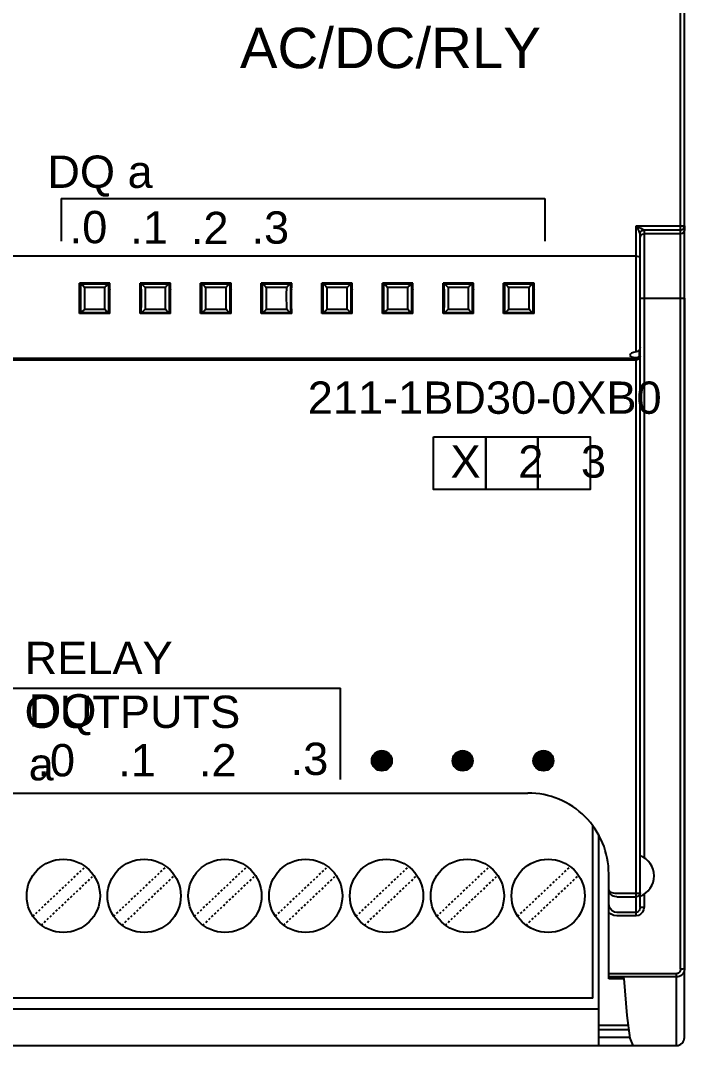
# Model space of a CAD drawing. Header units: inches. Extents: x 57 to 2760, y -193 to 2149.
# Drawn here: x 147.1 to 180, y 1642.8 to 1693.6 of the extents above; entities that cross this region are included whole.
import ezdxf

# ---------------------------------------------------------------- set-up
doc = ezdxf.new("R2010")
doc.units = ezdxf.units.IN
doc.header["$MEASUREMENT"] = 0
doc.linetypes.add('DOT', pattern=[0.2, 0.1, -0.1])
doc.styles.get("Standard").update_dxf_attribs({"font": 'arial.ttf'})

msp = doc.modelspace()

# ---------------------------------------------------------------- linework, layer by layer
at = {"color": 7, "linetype": 'Continuous'}
for p, q in [((179.97114, 1643.19462), (179.97114, 1742.39462)), ((179.77114, 1646.56641), (179.77114, 1739.02283)), ((177.57114, 1677.14898), (177.57114, 1683.37762)), ((177.57114, 1683.37762), (177.70357, 1683.11395)), ((177.57114, 1683.37762), (177.64829, 1683.33912)), ((177.57114, 1683.37762), (179.77114, 1683.37762)), ((177.64829, 1683.33912), (177.80264, 1683.26268)), ((177.70357, 1683.11395), (177.75103, 1683.02046)), ((177.80264, 1683.26268), (177.8915, 1683.21923)), ((177.8915, 1683.21923), (177.93092, 1683.20026)), ((177.96871, 1683.18286), (179.77114, 1683.18286)), ((177.97114, 1683.179), (177.97114, 1652.09265)), ((179.9602, 1683.31712), (179.97114, 1683.3821)), ((179.97114, 1683.3821), (179.97114, 1683.18168)), ((177.75103, 1683.02046), (177.76374, 1682.9958)), ((177.77114, 1677.04377), (177.77114, 1682.97977)), ((177.77114, 1677.35159), (177.77114, 1682.97977)), ((179.77114, 1682.98244), (177.97114, 1682.98244)), ((177.57114, 1681.87849), (145.12114, 1681.87849)), ((150.01779, 1680.54797), (150.06438, 1680.50138)), ((151.52449, 1680.54797), (150.01779, 1680.54797)), ((151.52449, 1680.54797), (151.4779, 1680.50138)), ((153.06438, 1680.50138), (153.01779, 1680.54797)), ((154.52449, 1680.54797), (153.01779, 1680.54797)), ((154.4779, 1680.50138), (154.52449, 1680.54797)), ((156.06438, 1680.50138), (156.01779, 1680.54797)), ((157.52449, 1680.54797), (156.01779, 1680.54797)), ((157.4779, 1680.50138), (157.52449, 1680.54797)), ((159.06438, 1680.50138), (159.01779, 1680.54797)), ((160.52449, 1680.54797), (159.01779, 1680.54797)), ((160.4779, 1680.50138), (160.52449, 1680.54797)), ((162.06438, 1680.50138), (162.01779, 1680.54797)), ((163.52449, 1680.54797), (162.01779, 1680.54797)), ((163.4779, 1680.50138), (163.52449, 1680.54797)), ((165.06438, 1680.50138), (165.01779, 1680.54797)), ((166.52449, 1680.54797), (165.01779, 1680.54797)), ((166.4779, 1680.50138), (166.52449, 1680.54797)), ((168.06438, 1680.50138), (168.01779, 1680.54797)), ((169.52449, 1680.54797), (168.01779, 1680.54797)), ((169.4779, 1680.50138), (169.52449, 1680.54797)), ((171.06438, 1680.50138), (171.01779, 1680.54797)), ((172.52449, 1680.54797), (171.01779, 1680.54797)), ((172.4779, 1680.50138), (172.52449, 1680.54797)), ((150.06438, 1680.50138), (150.10823, 1680.5006)), ((151.43405, 1680.5006), (150.10823, 1680.5006)), ((151.27715, 1680.33677), (150.26513, 1680.33677)), ((151.43405, 1680.5006), (151.4779, 1680.50138)), ((151.49709, 1680.07042), (151.49607, 1679.95021)), ((151.52378, 1680.3099), (151.50425, 1680.29457)), ((151.50425, 1680.29457), (151.52352, 1680.2227)), ((153.03803, 1680.29457), (153.01876, 1680.2227)), ((153.04568, 1680.02323), (153.04433, 1680.13353)), ((153.06438, 1680.50138), (153.10823, 1680.5006)), ((154.43405, 1680.5006), (153.10823, 1680.5006)), ((154.27715, 1680.33677), (153.26513, 1680.33677)), ((154.43405, 1680.5006), (154.4779, 1680.50138)), ((154.49709, 1680.07042), (154.49607, 1679.95021)), ((154.52378, 1680.3099), (154.50425, 1680.29457)), ((154.50425, 1680.29457), (154.52352, 1680.2227)), ((156.03803, 1680.29457), (156.01876, 1680.2227)), ((156.04568, 1680.02323), (156.04433, 1680.13353)), ((156.06438, 1680.50138), (156.10823, 1680.5006)), ((157.43405, 1680.5006), (156.10823, 1680.5006)), ((157.27715, 1680.33677), (156.26513, 1680.33677)), ((157.43405, 1680.5006), (157.4779, 1680.50138)), ((157.49709, 1680.07042), (157.49607, 1679.95021)), ((157.52378, 1680.3099), (157.50425, 1680.29457)), ((157.50425, 1680.29457), (157.52352, 1680.2227)), ((159.03803, 1680.29457), (159.01876, 1680.2227)), ((159.04568, 1680.02323), (159.04433, 1680.13353)), ((159.06438, 1680.50138), (159.10823, 1680.5006)), ((160.43405, 1680.5006), (159.10823, 1680.5006)), ((160.27715, 1680.33677), (159.26513, 1680.33677)), ((160.43405, 1680.5006), (160.4779, 1680.50138)), ((160.49709, 1680.07042), (160.49607, 1679.95021)), ((160.52378, 1680.3099), (160.50425, 1680.29457)), ((160.50425, 1680.29457), (160.52352, 1680.2227)), ((162.03803, 1680.29457), (162.01876, 1680.2227)), ((162.04568, 1680.02323), (162.04433, 1680.13353)), ((162.06438, 1680.50138), (162.10823, 1680.5006)), ((163.43405, 1680.5006), (162.10823, 1680.5006)), ((163.27715, 1680.33677), (162.26513, 1680.33677)), ((163.43405, 1680.5006), (163.4779, 1680.50138)), ((163.49709, 1680.07042), (163.49607, 1679.95021)), ((163.52378, 1680.3099), (163.50425, 1680.29457)), ((163.50425, 1680.29457), (163.52352, 1680.2227)), ((165.03803, 1680.29457), (165.01876, 1680.2227)), ((165.04568, 1680.02323), (165.04433, 1680.13353)), ((165.06438, 1680.50138), (165.10823, 1680.5006)), ((166.43405, 1680.5006), (165.10823, 1680.5006)), ((166.27715, 1680.33677), (165.26513, 1680.33677)), ((166.43405, 1680.5006), (166.4779, 1680.50138)), ((166.49709, 1680.07042), (166.49607, 1679.95021)), ((166.52378, 1680.3099), (166.50425, 1680.29457)), ((166.50425, 1680.29457), (166.52352, 1680.2227)), ((168.03803, 1680.29457), (168.01876, 1680.2227)), ((168.04568, 1680.02323), (168.04433, 1680.13353)), ((168.06438, 1680.50138), (168.10823, 1680.5006)), ((169.43405, 1680.5006), (168.10823, 1680.5006)), ((169.27715, 1680.33677), (168.26513, 1680.33677)), ((169.43405, 1680.5006), (169.4779, 1680.50138)), ((169.49709, 1680.07042), (169.49607, 1679.95021)), ((169.52378, 1680.3099), (169.50425, 1680.29457)), ((169.50425, 1680.29457), (169.52352, 1680.2227)), ((171.03803, 1680.29457), (171.01876, 1680.2227)), ((171.04568, 1680.02323), (171.04433, 1680.13353)), ((171.06438, 1680.50138), (171.10823, 1680.5006)), ((172.43405, 1680.5006), (171.10823, 1680.5006)), ((172.27715, 1680.33677), (171.26513, 1680.33677)), ((172.43405, 1680.5006), (172.4779, 1680.50138)), ((172.52378, 1680.3099), (172.50425, 1680.29457)), ((172.50425, 1680.29457), (172.52352, 1680.2227)), ((151.49607, 1679.95021), (151.49565, 1679.81894)), ((151.49565, 1679.81894), (151.49585, 1679.68611)), ((151.49585, 1679.68611), (151.49665, 1679.56094)), ((151.49665, 1679.56094), (151.498, 1679.45226)), ((153.04509, 1679.51018), (153.04616, 1679.63028)), ((153.04646, 1679.89626), (153.04568, 1680.02323)), ((153.04616, 1679.63028), (153.04662, 1679.76211)), ((153.04662, 1679.76211), (153.04646, 1679.89626)), ((154.49607, 1679.95021), (154.49565, 1679.81894)), ((154.49565, 1679.81894), (154.49585, 1679.68611)), ((154.49585, 1679.68611), (154.49665, 1679.56094)), ((154.49665, 1679.56094), (154.498, 1679.45226)), ((156.04509, 1679.51018), (156.04616, 1679.63028)), ((156.04646, 1679.89626), (156.04568, 1680.02323)), ((156.04616, 1679.63028), (156.04662, 1679.76211)), ((156.04662, 1679.76211), (156.04646, 1679.89626)), ((157.49607, 1679.95021), (157.49565, 1679.81894)), ((157.49565, 1679.81894), (157.49585, 1679.68611)), ((157.49585, 1679.68611), (157.49665, 1679.56094)), ((157.49665, 1679.56094), (157.498, 1679.45226)), ((159.04509, 1679.51018), (159.04616, 1679.63028)), ((159.04646, 1679.89626), (159.04568, 1680.02323)), ((159.04616, 1679.63028), (159.04662, 1679.76211)), ((159.04662, 1679.76211), (159.04646, 1679.89626)), ((160.49607, 1679.95021), (160.49565, 1679.81894)), ((160.49565, 1679.81894), (160.49585, 1679.68611)), ((160.49585, 1679.68611), (160.49665, 1679.56094)), ((160.49665, 1679.56094), (160.498, 1679.45226)), ((162.04509, 1679.51018), (162.04616, 1679.63028)), ((162.04646, 1679.89626), (162.04568, 1680.02323)), ((162.04616, 1679.63028), (162.04662, 1679.76211)), ((162.04662, 1679.76211), (162.04646, 1679.89626)), ((163.49607, 1679.95021), (163.49565, 1679.81894)), ((163.49565, 1679.81894), (163.49585, 1679.68611)), ((163.49585, 1679.68611), (163.49665, 1679.56094)), ((163.49665, 1679.56094), (163.498, 1679.45226)), ((165.04509, 1679.51018), (165.04616, 1679.63028)), ((165.04646, 1679.89626), (165.04568, 1680.02323)), ((165.04616, 1679.63028), (165.04662, 1679.76211)), ((165.04662, 1679.76211), (165.04646, 1679.89626)), ((166.49607, 1679.95021), (166.49565, 1679.81894)), ((166.49565, 1679.81894), (166.49585, 1679.68611)), ((166.49585, 1679.68611), (166.49665, 1679.56094)), ((166.49665, 1679.56094), (166.498, 1679.45226)), ((168.04509, 1679.51018), (168.04616, 1679.63028)), ((168.04646, 1679.89626), (168.04568, 1680.02323)), ((168.04616, 1679.63028), (168.04662, 1679.76211)), ((168.04662, 1679.76211), (168.04646, 1679.89626)), ((169.49607, 1679.95021), (169.49565, 1679.81894)), ((169.49565, 1679.81894), (169.49585, 1679.68611)), ((169.49585, 1679.68611), (169.49665, 1679.56094)), ((169.49665, 1679.56094), (169.498, 1679.45226)), ((171.04509, 1679.51018), (171.04616, 1679.63028)), ((171.04646, 1679.89626), (171.04568, 1680.02323)), ((171.04616, 1679.63028), (171.04662, 1679.76211)), ((171.04662, 1679.76211), (171.04646, 1679.89626)), ((172.49565, 1679.81894), (172.49585, 1679.68611)), ((172.49585, 1679.68611), (172.49665, 1679.56094)), ((172.49665, 1679.56094), (172.498, 1679.45226)), ((177.77114, 1679.79462), (179.97114, 1679.79462)), ((179.97114, 1679.79462), (179.97114, 1646.59967)), ((150.01779, 1679.04127), (150.06438, 1679.08786)), ((151.52449, 1679.04127), (150.01779, 1679.04127)), ((150.10822, 1679.08864), (150.06438, 1679.08786)), ((150.10822, 1679.08864), (151.43406, 1679.08864)), ((150.26513, 1679.25247), (151.27715, 1679.25247)), ((151.4779, 1679.08786), (151.43406, 1679.08864)), ((151.52449, 1679.04127), (151.4779, 1679.08786)), ((151.50425, 1679.29467), (151.52352, 1679.36654)), ((153.06438, 1679.08786), (153.01779, 1679.04127)), ((154.52449, 1679.04127), (153.01779, 1679.04127)), ((153.0185, 1679.27934), (153.03803, 1679.29467)), ((153.03803, 1679.29467), (153.01876, 1679.36654)), ((153.10822, 1679.08864), (153.06438, 1679.08786)), ((153.10822, 1679.08864), (154.43406, 1679.08864)), ((153.26513, 1679.25247), (154.27715, 1679.25247)), ((154.4779, 1679.08786), (154.43406, 1679.08864)), ((154.4779, 1679.08786), (154.52449, 1679.04127)), ((154.50425, 1679.29467), (154.52352, 1679.36654)), ((156.06438, 1679.08786), (156.01779, 1679.04127)), ((157.52449, 1679.04127), (156.01779, 1679.04127)), ((156.0185, 1679.27934), (156.03803, 1679.29467)), ((156.03803, 1679.29467), (156.01876, 1679.36654)), ((156.10822, 1679.08864), (156.06438, 1679.08786)), ((156.10822, 1679.08864), (157.43406, 1679.08864)), ((156.26513, 1679.25247), (157.27715, 1679.25247)), ((157.4779, 1679.08786), (157.43406, 1679.08864)), ((157.4779, 1679.08786), (157.52449, 1679.04127)), ((157.50425, 1679.29467), (157.52352, 1679.36654)), ((159.06438, 1679.08786), (159.01779, 1679.04127)), ((160.52449, 1679.04127), (159.01779, 1679.04127)), ((159.0185, 1679.27934), (159.03803, 1679.29467)), ((159.03803, 1679.29467), (159.01876, 1679.36654)), ((159.10822, 1679.08864), (159.06438, 1679.08786)), ((159.10822, 1679.08864), (160.43406, 1679.08864)), ((159.26513, 1679.25247), (160.27715, 1679.25247)), ((160.4779, 1679.08786), (160.43406, 1679.08864)), ((160.4779, 1679.08786), (160.52449, 1679.04127)), ((160.50425, 1679.29467), (160.52352, 1679.36654)), ((162.06438, 1679.08786), (162.01779, 1679.04127)), ((163.52449, 1679.04127), (162.01779, 1679.04127)), ((162.0185, 1679.27934), (162.03803, 1679.29467)), ((162.03803, 1679.29467), (162.01876, 1679.36654)), ((162.10822, 1679.08864), (162.06438, 1679.08786)), ((162.10822, 1679.08864), (163.43406, 1679.08864)), ((162.26513, 1679.25247), (163.27715, 1679.25247)), ((163.4779, 1679.08786), (163.43406, 1679.08864)), ((163.4779, 1679.08786), (163.52449, 1679.04127)), ((163.50425, 1679.29467), (163.52352, 1679.36654)), ((165.06438, 1679.08786), (165.01779, 1679.04127)), ((166.52449, 1679.04127), (165.01779, 1679.04127)), ((165.0185, 1679.27934), (165.03803, 1679.29467)), ((165.03803, 1679.29467), (165.01876, 1679.36654)), ((165.10822, 1679.08864), (165.06438, 1679.08786)), ((165.10822, 1679.08864), (166.43406, 1679.08864)), ((165.26513, 1679.25247), (166.27715, 1679.25247)), ((166.4779, 1679.08786), (166.43406, 1679.08864)), ((166.4779, 1679.08786), (166.52449, 1679.04127)), ((166.50425, 1679.29467), (166.52352, 1679.36654)), ((168.06438, 1679.08786), (168.01779, 1679.04127)), ((169.52449, 1679.04127), (168.01779, 1679.04127)), ((168.0185, 1679.27934), (168.03803, 1679.29467)), ((168.03803, 1679.29467), (168.01876, 1679.36654)), ((168.10822, 1679.08864), (168.06438, 1679.08786)), ((168.10822, 1679.08864), (169.43406, 1679.08864)), ((168.26513, 1679.25247), (169.27715, 1679.25247)), ((169.4779, 1679.08786), (169.43406, 1679.08864)), ((169.4779, 1679.08786), (169.52449, 1679.04127)), ((169.50425, 1679.29467), (169.52352, 1679.36654)), ((171.06438, 1679.08786), (171.01779, 1679.04127)), ((172.52449, 1679.04127), (171.01779, 1679.04127)), ((171.0185, 1679.27934), (171.03803, 1679.29467)), ((171.03803, 1679.29467), (171.01876, 1679.36654)), ((171.10822, 1679.08864), (171.06438, 1679.08786)), ((171.10822, 1679.08864), (172.43406, 1679.08864)), ((171.26513, 1679.25247), (172.27715, 1679.25247)), ((172.4779, 1679.08786), (172.43406, 1679.08864)), ((172.4779, 1679.08786), (172.52449, 1679.04127)), ((172.50425, 1679.29467), (172.52352, 1679.36654)), ((177.72114, 1677.22572), (177.72114, 1676.9179)), ((177.75592, 1676.92903), (177.77114, 1677.00527)), ((177.75824, 1676.97653), (177.77114, 1677.04377)), ((177.77114, 1649.62196), (177.77114, 1677.00527)), ((177.57114, 1676.80604), (145.12114, 1676.80604)), ((177.57114, 1676.73864), (145.12114, 1676.73864)), ((177.57114, 1649.22064), (177.57114, 1676.85877)), ((177.72114, 1676.9179), (177.75824, 1676.97653)), ((164.48908, 1656.90176), (164.98199, 1657.39467)), ((164.49482, 1656.86109), (165.02266, 1657.38893)), ((164.5006, 1656.95969), (164.92406, 1657.38314)), ((164.50252, 1656.82239), (165.06136, 1657.38123)), ((164.51021, 1656.78368), (165.10007, 1657.37353)), ((164.51212, 1657.01761), (164.86614, 1657.37162)), ((164.51791, 1656.74498), (165.13877, 1657.36583)), ((164.52365, 1657.07554), (164.80821, 1657.3601)), ((164.52561, 1656.70627), (165.17748, 1657.35814)), ((164.5437, 1656.67796), (165.20579, 1657.34005)), ((164.56229, 1656.65014), (165.23361, 1657.32146)), ((164.58087, 1656.62232), (165.26142, 1657.30287)), ((164.59946, 1656.59451), (165.28924, 1657.28429)), ((164.60062, 1657.19891), (164.68484, 1657.28313)), ((164.61805, 1656.56669), (165.31706, 1657.2657)), ((164.63777, 1656.54001), (165.34374, 1657.24598)), ((164.66559, 1656.52142), (165.36233, 1657.21816)), ((168.48908, 1656.90176), (168.98199, 1657.39467)), ((168.49482, 1656.86109), (169.02266, 1657.38893)), ((168.5006, 1656.95969), (168.92406, 1657.38314)), ((168.50252, 1656.82239), (169.06136, 1657.38123)), ((168.51021, 1656.78368), (169.10007, 1657.37353)), ((168.51212, 1657.01761), (168.86614, 1657.37162)), ((168.51791, 1656.74498), (169.13877, 1657.36583)), ((168.52365, 1657.07554), (168.80821, 1657.3601)), ((168.52561, 1656.70627), (169.17748, 1657.35814)), ((168.5437, 1656.67796), (169.20579, 1657.34005)), ((168.56229, 1656.65014), (169.23361, 1657.32146)), ((168.58087, 1656.62232), (169.26142, 1657.30287)), ((168.59946, 1656.59451), (169.28924, 1657.28429)), ((168.60062, 1657.19891), (168.68484, 1657.28313)), ((168.61805, 1656.56669), (169.31706, 1657.2657)), ((168.63777, 1656.54001), (169.34374, 1657.24598)), ((168.66559, 1656.52142), (169.36233, 1657.21816)), ((172.48908, 1656.90176), (172.98199, 1657.39467)), ((172.49482, 1656.86109), (173.02266, 1657.38893)), ((172.5006, 1656.95969), (172.92406, 1657.38314)), ((172.50252, 1656.82239), (173.06136, 1657.38123)), ((172.51021, 1656.78368), (173.10007, 1657.37353)), ((172.51212, 1657.01761), (172.86614, 1657.37162)), ((172.51791, 1656.74498), (173.13877, 1657.36583)), ((172.52365, 1657.07554), (172.80821, 1657.3601)), ((172.52561, 1656.70627), (173.17748, 1657.35814)), ((172.5437, 1656.67796), (173.20579, 1657.34005)), ((172.56229, 1656.65014), (173.23361, 1657.32146)), ((172.58087, 1656.62232), (173.26142, 1657.30287)), ((172.59946, 1656.59451), (173.28924, 1657.28429)), ((172.60062, 1657.19891), (172.68484, 1657.28313)), ((172.61805, 1656.56669), (173.31706, 1657.2657)), ((172.63777, 1656.54001), (173.34374, 1657.24598)), ((172.66559, 1656.52142), (173.36233, 1657.21816)), ((164.6934, 1656.50283), (165.38092, 1657.19034)), ((164.72122, 1656.48425), (165.3995, 1657.16253)), ((164.74904, 1656.46566), (165.41809, 1657.13471)), ((164.77685, 1656.44707), (165.43668, 1657.10689)), ((164.80785, 1656.43166), (165.45209, 1657.0759)), ((164.84655, 1656.42396), (165.45979, 1657.0372)), ((164.88526, 1656.41626), (165.46749, 1656.99849)), ((164.92396, 1656.40856), (165.47518, 1656.95979)), ((164.96267, 1656.40086), (165.48288, 1656.92108)), ((165.00806, 1656.39985), (165.48389, 1656.87569)), ((165.06599, 1656.41138), (165.47237, 1656.81776)), ((165.12391, 1656.4229), (165.46085, 1656.75984)), ((165.1855, 1656.43809), (165.44566, 1656.69824)), ((168.6934, 1656.50283), (169.38092, 1657.19034)), ((168.72122, 1656.48425), (169.3995, 1657.16253)), ((168.74904, 1656.46566), (169.41809, 1657.13471)), ((168.77685, 1656.44707), (169.43668, 1657.10689)), ((168.80785, 1656.43166), (169.45209, 1657.0759)), ((168.84655, 1656.42396), (169.45979, 1657.0372)), ((168.88526, 1656.41626), (169.46749, 1656.99849)), ((168.92396, 1656.40856), (169.47518, 1656.95979)), ((168.96267, 1656.40086), (169.48288, 1656.92108)), ((169.00806, 1656.39985), (169.48389, 1656.87569)), ((169.06599, 1656.41138), (169.47237, 1656.81776)), ((169.12391, 1656.4229), (169.46085, 1656.75984)), ((169.1855, 1656.43809), (169.44566, 1656.69824)), ((172.6934, 1656.50283), (173.38092, 1657.19034)), ((172.72122, 1656.48425), (173.3995, 1657.16253)), ((172.74904, 1656.46566), (173.41809, 1657.13471)), ((172.77685, 1656.44707), (173.43668, 1657.10689)), ((172.80785, 1656.43166), (173.45209, 1657.0759)), ((172.84655, 1656.42396), (173.45979, 1657.0372)), ((172.88526, 1656.41626), (173.46749, 1656.99849)), ((172.92396, 1656.40856), (173.47518, 1656.95979)), ((172.96267, 1656.40086), (173.48288, 1656.92108)), ((173.00806, 1656.39985), (173.48389, 1656.87569)), ((173.06599, 1656.41138), (173.47237, 1656.81776)), ((173.12391, 1656.4229), (173.46085, 1656.75984)), ((173.1855, 1656.43809), (173.44566, 1656.69824)), ((165.32535, 1656.53153), (165.35222, 1656.5584)), ((169.32535, 1656.53153), (169.35222, 1656.5584)), ((173.32535, 1656.53153), (173.35222, 1656.5584)), ((146.22114, 1655.29462), (172.22111, 1655.29462)), ((175.43114, 1645.14462), (175.43114, 1653.68123)), ((175.72114, 1653.23111), (175.72114, 1642.79462)), ((176.22114, 1646.09161), (176.22114, 1651.29462)), ((176.62114, 1650.33179), (177.57114, 1650.33179)), ((176.62114, 1650.15894), (177.57114, 1650.15894)), ((177.97114, 1650.29659), (177.97114, 1649.65211)), ((177.57114, 1649.38322), (176.62114, 1649.38322)), ((177.57114, 1649.22064), (176.62114, 1649.22064)), ((179.57114, 1646.3493), (176.22114, 1646.3493)), ((179.57112, 1646.18957), (176.22114, 1646.18957)), ((176.98956, 1646.1182), (176.22114, 1646.1182)), ((176.99314, 1646.09161), (176.22114, 1646.09161)), ((177.13647, 1644.27635), (176.98956, 1646.1182)), ((179.57114, 1642.79462), (179.57114, 1646.3493)), ((175.43114, 1645.14462), (142.52114, 1645.14462)), ((142.72114, 1644.60462), (175.72114, 1644.60462)), ((175.72114, 1643.79462), (177.20115, 1643.79462)), ((175.72114, 1643.59462), (177.22801, 1643.59462)), ((177.28172, 1643.19462), (175.72114, 1643.19462)), ((90.37114, 1642.79462), (179.57114, 1642.79462))]:
    msp.add_line(p, q, dxfattribs=at)
for p, q in [((149.12071, 1684.74008), (149.12071, 1682.62405)), ((149.12071, 1684.74008), (173.05981, 1684.74008)), ((173.05981, 1684.74008), (173.05981, 1682.62405)), ((143.46139, 1660.48261), (162.93614, 1660.48261)), ((162.93614, 1655.96903), (162.93614, 1660.48261))]:
    msp.add_line(p, q)
at = {"linetype": 'DOT'}
for p, q in [((147.71529, 1649.19139), (150.31437, 1651.65344)), ((151.71529, 1649.19139), (154.31437, 1651.65344)), ((155.71529, 1649.19139), (158.31437, 1651.65344)), ((159.71529, 1649.19139), (162.31437, 1651.65344)), ((163.71529, 1649.19139), (166.31437, 1651.65344)), ((167.71529, 1649.19139), (170.31437, 1651.65344)), ((171.71529, 1649.19139), (174.31437, 1651.65344)), ((148.12791, 1648.7558), (150.72699, 1651.21785)), ((152.12791, 1648.7558), (154.72699, 1651.21785)), ((156.12791, 1648.7558), (158.72699, 1651.21785)), ((160.12791, 1648.7558), (162.72699, 1651.21785)), ((164.12791, 1648.7558), (166.72699, 1651.21785)), ((168.12791, 1648.7558), (170.72699, 1651.21785)), ((172.12791, 1648.7558), (174.72699, 1651.21785))]:
    msp.add_line(p, q, dxfattribs=at)
at = {"color": 7, "linetype": 'Continuous'}
for points in [[(177.76993, 1682.98414), (177.79736, 1683.08299), (177.87001, 1683.15563), (177.96871, 1683.18287)], [(177.77114, 1682.97977), (177.79793, 1683.07939), (177.87114, 1683.15231), (177.97114, 1683.179)], [(177.93092, 1683.20026), (177.94531, 1683.19345), (177.95633, 1683.18832), (177.96404, 1683.18484), (177.96871, 1683.18286)], [(177.96871, 1683.18286), (177.97053, 1683.18096), (177.97114, 1683.179)], [(179.77114, 1683.37762), (179.84816, 1683.37796), (179.91388, 1683.37896), (179.95654, 1683.38042), (179.97114, 1683.3821)], [(179.77114, 1683.18286), (179.81144, 1683.18695), (179.85374, 1683.20065), (179.89543, 1683.226), (179.93266, 1683.2646), (179.9602, 1683.31712)], [(179.97114, 1683.18168), (179.95592, 1683.10544), (179.91256, 1683.0408), (179.84768, 1682.99761), (179.77114, 1682.98244)], [(177.76374, 1682.9958), (177.76759, 1682.98846), (177.76993, 1682.98414)], [(177.76993, 1682.98414), (177.77084, 1682.98194), (177.77114, 1682.97977)], [(177.77114, 1682.7832), (177.78636, 1682.85945), (177.82972, 1682.92409)], [(177.82972, 1682.92409), (177.8946, 1682.96728), (177.97114, 1682.98244)], [(177.77114, 1681.79818), (177.75724, 1681.82801), (177.71595, 1681.85394), (177.65108, 1681.87193), (177.57114, 1681.87849)], [(150.01779, 1679.04127), (150.01928, 1679.5409), (150.01928, 1680.04798), (150.01779, 1680.54797)], [(151.52449, 1679.04127), (151.523, 1679.5409), (151.523, 1680.04798), (151.52449, 1680.54797)], [(153.01779, 1679.04127), (153.01928, 1679.5409), (153.01928, 1680.04798), (153.01779, 1680.54797)], [(154.52449, 1679.04127), (154.523, 1679.5409), (154.523, 1680.04798), (154.52449, 1680.54797)], [(156.01779, 1679.04127), (156.01928, 1679.5409), (156.01928, 1680.04798), (156.01779, 1680.54797)], [(157.52449, 1679.04127), (157.523, 1679.5409), (157.523, 1680.04798), (157.52449, 1680.54797)], [(159.01779, 1679.04127), (159.01928, 1679.5409), (159.01928, 1680.04798), (159.01779, 1680.54797)], [(160.52449, 1679.04127), (160.523, 1679.5409), (160.523, 1680.04798), (160.52449, 1680.54797)], [(162.01779, 1679.04127), (162.01928, 1679.5409), (162.01928, 1680.04798), (162.01779, 1680.54797)], [(163.52449, 1679.04127), (163.523, 1679.5409), (163.523, 1680.04798), (163.52449, 1680.54797)], [(165.01779, 1679.04127), (165.01928, 1679.5409), (165.01928, 1680.04798), (165.01779, 1680.54797)], [(166.52449, 1679.04127), (166.523, 1679.5409), (166.523, 1680.04798), (166.52449, 1680.54797)], [(168.01779, 1679.04127), (168.01928, 1679.5409), (168.01928, 1680.04798), (168.01779, 1680.54797)], [(169.52449, 1679.04127), (169.523, 1679.5409), (169.523, 1680.04798), (169.52449, 1680.54797)], [(171.01779, 1679.04127), (171.01928, 1679.5409), (171.01928, 1680.04798), (171.01779, 1680.54797)], [(172.52449, 1679.04127), (172.523, 1679.5409), (172.523, 1680.04798), (172.52449, 1680.54797)], [(150.06438, 1680.50138), (150.06579, 1680.03173), (150.06579, 1679.55779), (150.06438, 1679.08786)], [(150.10823, 1680.5006), (150.15878, 1680.44626), (150.21113, 1680.39166), (150.26513, 1680.33677)], [(150.26519, 1680.33677), (150.2658, 1679.61338), (150.26519, 1679.25247)], [(151.27709, 1679.25247), (151.27648, 1679.97584), (151.27709, 1680.33677)], [(151.43405, 1680.5006), (151.3835, 1680.44626), (151.33115, 1680.39166), (151.27715, 1680.33677)], [(151.4779, 1679.08786), (151.47649, 1679.55779), (151.47649, 1680.03173), (151.4779, 1680.50138)], [(151.50425, 1680.29457), (151.50288, 1680.28729), (151.50165, 1680.26986), (151.50054, 1680.24409), (151.49953, 1680.2107), (151.49861, 1680.17033), (151.49709, 1680.07042)], [(153.04433, 1680.13353), (153.04348, 1680.17976), (153.04253, 1680.21901), (153.04149, 1680.2507), (153.04038, 1680.27423), (153.03922, 1680.289), (153.03803, 1680.29457)], [(153.06438, 1680.50138), (153.06579, 1680.03173), (153.06579, 1679.55779), (153.06438, 1679.08786)], [(153.10823, 1680.5006), (153.15878, 1680.44626), (153.21112, 1680.39167), (153.26513, 1680.33677)], [(153.26519, 1680.33677), (153.2658, 1679.61338), (153.26519, 1679.25247)], [(154.27709, 1679.25247), (154.27648, 1679.97584), (154.27709, 1680.33677)], [(154.43405, 1680.5006), (154.3835, 1680.44626), (154.33116, 1680.39167), (154.27715, 1680.33677)], [(154.4779, 1679.08786), (154.47649, 1679.55779), (154.47649, 1680.03173), (154.4779, 1680.50138)], [(154.50425, 1680.29457), (154.50288, 1680.28729), (154.50165, 1680.26986), (154.50054, 1680.24409), (154.49953, 1680.2107), (154.49861, 1680.17033), (154.49709, 1680.07042)], [(156.04433, 1680.13353), (156.04348, 1680.17976), (156.04253, 1680.21901), (156.04149, 1680.2507), (156.04038, 1680.27423), (156.03922, 1680.289), (156.03803, 1680.29457)], [(156.06438, 1680.50138), (156.06579, 1680.03173), (156.06579, 1679.55779), (156.06438, 1679.08786)], [(156.10823, 1680.5006), (156.15877, 1680.44627), (156.21112, 1680.39167), (156.26513, 1680.33677)], [(156.26519, 1680.33677), (156.2658, 1679.61338), (156.26519, 1679.25247)], [(157.27709, 1679.25247), (157.27648, 1679.97584), (157.27709, 1680.33677)], [(157.43405, 1680.5006), (157.38351, 1680.44627), (157.33116, 1680.39167), (157.27715, 1680.33677)], [(157.4779, 1679.08786), (157.47649, 1679.55779), (157.47649, 1680.03173), (157.4779, 1680.50138)], [(157.50425, 1680.29457), (157.50288, 1680.28729), (157.50165, 1680.26986), (157.50054, 1680.24409), (157.49953, 1680.2107), (157.49861, 1680.17033), (157.49709, 1680.07042)], [(159.04433, 1680.13353), (159.04348, 1680.17976), (159.04253, 1680.21901), (159.04149, 1680.2507), (159.04038, 1680.27423), (159.03922, 1680.289), (159.03803, 1680.29457)], [(159.06438, 1680.50138), (159.06579, 1680.03173), (159.06579, 1679.55779), (159.06438, 1679.08786)], [(159.10823, 1680.5006), (159.15876, 1680.44628), (159.21111, 1680.39168), (159.26513, 1680.33677)], [(159.26519, 1680.33677), (159.2658, 1679.61338), (159.26519, 1679.25247)], [(160.27709, 1679.25247), (160.27648, 1679.97584), (160.27709, 1680.33677)], [(160.43405, 1680.5006), (160.38352, 1680.44628), (160.33117, 1680.39168), (160.27715, 1680.33677)], [(160.4779, 1679.08786), (160.47649, 1679.55779), (160.47649, 1680.03173), (160.4779, 1680.50138)], [(160.50425, 1680.29457), (160.50288, 1680.28729), (160.50165, 1680.26986), (160.50054, 1680.24409), (160.49953, 1680.2107), (160.49861, 1680.17033), (160.49709, 1680.07042)], [(162.04433, 1680.13353), (162.04348, 1680.17976), (162.04253, 1680.21901), (162.04149, 1680.2507), (162.04038, 1680.27423), (162.03922, 1680.289), (162.03803, 1680.29457)], [(162.06438, 1680.50138), (162.06579, 1680.03173), (162.06579, 1679.55779), (162.06438, 1679.08786)], [(162.10823, 1680.5006), (162.15875, 1680.44629), (162.2111, 1680.39169), (162.26513, 1680.33677)], [(162.26519, 1680.33677), (162.2658, 1679.61338), (162.26519, 1679.25247)], [(163.27709, 1679.25247), (163.27648, 1679.97584), (163.27709, 1680.33677)], [(163.43405, 1680.5006), (163.38353, 1680.44629), (163.33118, 1680.39169), (163.27715, 1680.33677)], [(163.4779, 1679.08786), (163.47649, 1679.55779), (163.47649, 1680.03173), (163.4779, 1680.50138)], [(163.50425, 1680.29457), (163.50288, 1680.28729), (163.50165, 1680.26986), (163.50054, 1680.24409), (163.49953, 1680.2107), (163.49861, 1680.17033), (163.49709, 1680.07042)], [(165.04433, 1680.13353), (165.04348, 1680.17976), (165.04253, 1680.21901), (165.04149, 1680.2507), (165.04038, 1680.27423), (165.03922, 1680.289), (165.03803, 1680.29457)], [(165.06438, 1680.50138), (165.06579, 1680.03173), (165.06579, 1679.55779), (165.06438, 1679.08786)], [(165.10823, 1680.5006), (165.15874, 1680.4463), (165.21108, 1680.3917), (165.26513, 1680.33677)], [(165.26519, 1680.33677), (165.2658, 1679.61338), (165.26519, 1679.25247)], [(166.27709, 1679.25247), (166.27648, 1679.97584), (166.27709, 1680.33677)], [(166.43405, 1680.5006), (166.38354, 1680.4463), (166.33119, 1680.3917), (166.27715, 1680.33677)], [(166.4779, 1679.08786), (166.47649, 1679.55779), (166.47649, 1680.03173), (166.4779, 1680.50138)], [(166.50425, 1680.29457), (166.50288, 1680.28729), (166.50165, 1680.26986), (166.50054, 1680.24409), (166.49953, 1680.2107), (166.49861, 1680.17033), (166.49709, 1680.07042)], [(168.04433, 1680.13353), (168.04348, 1680.17976), (168.04253, 1680.21901), (168.04149, 1680.2507), (168.04038, 1680.27423), (168.03922, 1680.289), (168.03803, 1680.29457)], [(168.06438, 1680.50138), (168.06579, 1680.03173), (168.06579, 1679.55779), (168.06438, 1679.08786)], [(168.10823, 1680.5006), (168.15873, 1680.44631), (168.21107, 1680.39172), (168.26513, 1680.33677)], [(168.26519, 1680.33677), (168.2658, 1679.61338), (168.26519, 1679.25247)], [(169.27709, 1679.25247), (169.27648, 1679.97584), (169.27709, 1680.33677)], [(169.43405, 1680.5006), (169.38355, 1680.44631), (169.33121, 1680.39172), (169.27715, 1680.33677)], [(169.4779, 1679.08786), (169.47649, 1679.55779), (169.47649, 1680.03173), (169.4779, 1680.50138)], [(169.50425, 1680.29457), (169.50288, 1680.28729), (169.50165, 1680.26986), (169.50054, 1680.24409), (169.49953, 1680.2107), (169.49861, 1680.17033), (169.49709, 1680.07042)], [(171.04433, 1680.13353), (171.04348, 1680.17976), (171.04253, 1680.21901), (171.04149, 1680.2507), (171.04038, 1680.27423), (171.03922, 1680.289), (171.03803, 1680.29457)], [(171.06438, 1680.50138), (171.06579, 1680.03173), (171.06579, 1679.55779), (171.06438, 1679.08786)], [(171.10823, 1680.5006), (171.15872, 1680.44632), (171.21106, 1680.39173), (171.26513, 1680.33677)], [(171.26519, 1680.33677), (171.2658, 1679.61338), (171.26519, 1679.25247)], [(172.27709, 1679.25247), (172.27648, 1679.97584), (172.27709, 1680.33677)], [(172.43405, 1680.5006), (172.38356, 1680.44632), (172.33122, 1680.39173), (172.27715, 1680.33677)], [(172.4779, 1679.08786), (172.47649, 1679.55779), (172.47649, 1680.03173), (172.4779, 1680.50138)], [(172.50425, 1680.29457), (172.50288, 1680.28729), (172.50165, 1680.26986), (172.50054, 1680.24409), (172.49953, 1680.2107), (172.49861, 1680.17033), (172.49779, 1680.12341), (172.49651, 1680.0123)], [(172.49651, 1680.0123), (172.49607, 1679.95021), (172.49565, 1679.81894)], [(150.10822, 1679.08864), (150.15878, 1679.14298), (150.21113, 1679.19758), (150.26513, 1679.25247)], [(151.43406, 1679.08864), (151.3835, 1679.14298), (151.33115, 1679.19758), (151.27715, 1679.25247)], [(151.498, 1679.45226), (151.49886, 1679.40669), (151.49981, 1679.36816), (151.50084, 1679.33727), (151.50193, 1679.31446), (151.50307, 1679.30013), (151.50425, 1679.29467)], [(153.03803, 1679.29467), (153.03927, 1679.30068), (153.04044, 1679.31595), (153.04154, 1679.3397), (153.04256, 1679.37142), (153.04351, 1679.41083), (153.04509, 1679.51018)], [(153.10822, 1679.08864), (153.15878, 1679.14298), (153.21112, 1679.19757), (153.26513, 1679.25247)], [(154.43406, 1679.08864), (154.3835, 1679.14298), (154.33115, 1679.19757), (154.27715, 1679.25247)], [(154.498, 1679.45226), (154.49886, 1679.40669), (154.49981, 1679.36816), (154.50084, 1679.33727), (154.50193, 1679.31446), (154.50307, 1679.30013), (154.50425, 1679.29467)], [(156.03803, 1679.29467), (156.03927, 1679.30068), (156.04044, 1679.31595), (156.04154, 1679.3397), (156.04256, 1679.37142), (156.04351, 1679.41083), (156.04509, 1679.51018)], [(156.10822, 1679.08864), (156.15877, 1679.14297), (156.21112, 1679.19757), (156.26513, 1679.25247)], [(157.43406, 1679.08864), (157.38351, 1679.14297), (157.33116, 1679.19757), (157.27715, 1679.25247)], [(157.498, 1679.45226), (157.49886, 1679.40669), (157.49981, 1679.36816), (157.50084, 1679.33727), (157.50193, 1679.31446), (157.50307, 1679.30013), (157.50425, 1679.29467)], [(159.03803, 1679.29467), (159.03927, 1679.30068), (159.04044, 1679.31595), (159.04154, 1679.3397), (159.04256, 1679.37142), (159.04351, 1679.41083), (159.04509, 1679.51018)], [(159.10822, 1679.08864), (159.15876, 1679.14296), (159.21111, 1679.19756), (159.26513, 1679.25247)], [(160.43406, 1679.08864), (160.38352, 1679.14296), (160.33117, 1679.19756), (160.27715, 1679.25247)], [(160.498, 1679.45226), (160.49886, 1679.40669), (160.49981, 1679.36816), (160.50084, 1679.33727), (160.50193, 1679.31446), (160.50307, 1679.30013), (160.50425, 1679.29467)], [(162.03803, 1679.29467), (162.03927, 1679.30068), (162.04044, 1679.31595), (162.04154, 1679.3397), (162.04256, 1679.37142), (162.04351, 1679.41083), (162.04509, 1679.51018)], [(162.10822, 1679.08864), (162.15875, 1679.14295), (162.2111, 1679.19755), (162.26513, 1679.25247)], [(163.43406, 1679.08864), (163.38353, 1679.14295), (163.33118, 1679.19755), (163.27715, 1679.25247)], [(163.498, 1679.45226), (163.49886, 1679.40669), (163.49981, 1679.36816), (163.50084, 1679.33727), (163.50193, 1679.31446), (163.50307, 1679.30013), (163.50425, 1679.29467)], [(165.03803, 1679.29467), (165.03927, 1679.30068), (165.04044, 1679.31595), (165.04154, 1679.3397), (165.04256, 1679.37142), (165.04351, 1679.41083), (165.04509, 1679.51018)], [(165.10822, 1679.08864), (165.15874, 1679.14294), (165.21109, 1679.19753), (165.26513, 1679.25247)], [(166.43406, 1679.08864), (166.38354, 1679.14294), (166.33119, 1679.19753), (166.27715, 1679.25247)], [(166.498, 1679.45226), (166.49886, 1679.40669), (166.49981, 1679.36816), (166.50084, 1679.33727), (166.50193, 1679.31446), (166.50307, 1679.30013), (166.50425, 1679.29467)], [(168.03803, 1679.29467), (168.03927, 1679.30068), (168.04044, 1679.31595), (168.04154, 1679.3397), (168.04256, 1679.37142), (168.04351, 1679.41083), (168.04509, 1679.51018)], [(168.10822, 1679.08864), (168.15873, 1679.14293), (168.21107, 1679.19752), (168.26513, 1679.25247)], [(169.43406, 1679.08864), (169.38355, 1679.14293), (169.3312, 1679.19752), (169.27715, 1679.25247)], [(169.498, 1679.45226), (169.49886, 1679.40669), (169.49981, 1679.36816), (169.50084, 1679.33727), (169.50193, 1679.31446), (169.50307, 1679.30013), (169.50425, 1679.29467)], [(171.03803, 1679.29467), (171.03927, 1679.30068), (171.04044, 1679.31595), (171.04154, 1679.3397), (171.04256, 1679.37142), (171.04351, 1679.41083), (171.04509, 1679.51018)], [(171.10822, 1679.08864), (171.15871, 1679.14291), (171.21106, 1679.19751), (171.26513, 1679.25247)], [(172.43406, 1679.08864), (172.38356, 1679.14291), (172.33122, 1679.19751), (172.27715, 1679.25247)], [(172.498, 1679.45226), (172.49886, 1679.40669), (172.49981, 1679.36816), (172.50084, 1679.33727), (172.50193, 1679.31446), (172.50307, 1679.30013), (172.50425, 1679.29467)], [(177.57114, 1677.14898), (177.44942, 1677.11845), (177.3533, 1677.07474), (177.29209, 1677.02485), (177.27114, 1676.97554)], [(177.72114, 1677.22572), (177.67867, 1677.19019), (177.62642, 1677.16388), (177.57114, 1677.14898)], [(177.77114, 1677.35159), (177.75824, 1677.28435), (177.72114, 1677.22572)], [(177.27114, 1676.97554), (177.29209, 1676.93201), (177.3533, 1676.89743), (177.44942, 1676.87308), (177.57114, 1676.85877)], [(177.57114, 1676.80604), (177.64768, 1676.8212), (177.71256, 1676.86439), (177.75592, 1676.92903)], [(177.77114, 1676.92251), (177.76043, 1676.86314), (177.73091, 1676.81191), (177.68713, 1676.77272), (177.63244, 1676.74749), (177.57114, 1676.73864)], [(177.57114, 1676.85877), (177.62641, 1676.86296), (177.67867, 1676.88374), (177.72114, 1676.9179)], [(176.6212, 1650.15894), (176.52548, 1650.16912), (176.44547, 1650.19457), (176.38128, 1650.22899), (176.33139, 1650.26786), (176.29356, 1650.30837), (176.26555, 1650.34903), (176.24552, 1650.38906), (176.23202, 1650.42838), (176.22404, 1650.4675), (176.22114, 1650.50967)], [(176.22114, 1650.50965), (176.22404, 1650.48826), (176.23203, 1650.46842), (176.24553, 1650.44849), (176.26557, 1650.42818), (176.2936, 1650.40756), (176.33145, 1650.38701), (176.38136, 1650.36729), (176.44559, 1650.34983), (176.52564, 1650.33692), (176.62141, 1650.33177)], [(177.77114, 1650.35213), (177.75592, 1650.2782), (177.71256, 1650.21552), (177.64768, 1650.17365), (177.57114, 1650.15894)], [(177.57114, 1650.33179), (177.64792, 1650.33334), (177.71319, 1650.33781), (177.75627, 1650.34443), (177.77114, 1650.35213)], [(176.62114, 1649.38322), (176.50367, 1649.40328), (176.39466, 1649.46314), (176.30398, 1649.56086), (176.24285, 1649.69013), (176.22114, 1649.83779)], [(177.97114, 1649.65211), (177.94944, 1649.51196), (177.88842, 1649.38939), (177.79777, 1649.29662), (177.68904, 1649.23986), (177.57114, 1649.22064)], [(177.77114, 1649.62196), (177.76031, 1649.54447), (177.72978, 1649.4766), (177.6844, 1649.42521), (177.62999, 1649.3938), (177.57114, 1649.38322)], [(177.77114, 1649.62194), (177.79794, 1649.63702), (177.87114, 1649.64807), (177.97114, 1649.65211)], [(176.62114, 1649.22064), (176.47858, 1649.23918), (176.34304, 1649.29441), (176.22114, 1649.38548)], [(179.97114, 1646.59967), (179.96667, 1646.53853), (179.952, 1646.47434), (179.92589, 1646.4102), (179.88807, 1646.34948), (179.83931, 1646.29539), (179.78108, 1646.2506), (179.71528, 1646.21712), (179.64437, 1646.1965), (179.57112, 1646.18957)], [(179.77114, 1646.56641), (179.76891, 1646.53405), (179.76157, 1646.50006), (179.74852, 1646.46611), (179.72961, 1646.43396), (179.70523, 1646.40532), (179.67611, 1646.38161), (179.64321, 1646.36388), (179.60774, 1646.35297), (179.57114, 1646.3493)], [(179.97114, 1646.59967), (179.94434, 1646.58304), (179.87114, 1646.57086), (179.77114, 1646.56641)], [(177.43584, 1642.79462), (177.28559, 1643.16574), (177.13647, 1644.27635)]]:
    msp.add_lwpolyline(points, dxfattribs=at)
for points in [[(167.54556, 1672.932), (170.12899, 1672.932), (170.12899, 1670.32684), (167.54556, 1670.32684)], [(170.12899, 1672.932), (172.71242, 1672.932), (172.71242, 1670.32684), (170.12899, 1670.32684)], [(172.71242, 1672.932), (175.29585, 1672.932), (175.29585, 1670.32684), (172.71242, 1670.32684)]]:
    msp.add_lwpolyline(points, close=True)
for centre, radius in [((164.9879, 1656.89584), 0.5), ((168.9879, 1656.89584), 0.5), ((172.9879, 1656.89584), 0.5), ((149.22114, 1650.20462), 1.815), ((153.22114, 1650.20462), 1.815), ((157.22114, 1650.20462), 1.815), ((161.22114, 1650.20462), 1.815), ((165.22114, 1650.20462), 1.815), ((169.22114, 1650.20462), 1.815), ((173.22114, 1650.20462), 1.815)]:
    msp.add_circle(centre, radius, dxfattribs=at)
for centre, radius, start, end in [((172.22114, 1651.29462), 4, 359.999896, 90.000384), ((177.40685, 1651.19462), 1.06429, 290.01596, 69.98404), ((179.57114, 1643.19462), 0.4, 270, 0), ((179.57114, 1643.19462), 0.4, 270, 0)]:
    msp.add_arc(centre, radius, start, end, dxfattribs=at)

# ---------------------------------------------------------------- texts
for s, insert, char_height, width, attachment_point in [('AC/DC/RLY', (172.86364, 1693.19093), 2, 16.32, 3), ('DQ a', (151.03638, 1684.8228), 1.6, 10.5339905, 8), ('.0', (150.46737, 1682.49906), 1.6, 6.9302573, 8), ('.1', (153.46737, 1682.49906), 1.6, 6.9302573, 8), ('.2', (156.46737, 1682.47648), 1.6, 6.9302573, 8), ('.3', (159.46731, 1682.47648), 1.6, 6.9302573, 8), ('{\\fArial|b0|i0|c0|p32;211-1BD30-0XB0}', (161.32096, 1675.675), 1.6, 24.8996336, 1), ('X   2   3', (168.38658, 1672.51069), 1.6, 12.5784889, 1), ('RELAY OUTPUTS', (147.30407, 1662.78603), 1.6, 15.0247619, 1), ('DQ a', (147.50627, 1660.19089), 1.6, 4.3914203, 1), ('.0', (148.86858, 1657.721), 1.6, 5.3067617, 2), ('.1', (152.86858, 1657.721), 1.6, 5.3067617, 2), ('.2', (156.86858, 1657.721), 1.6, 5.3067617, 2), ('.3', (160.47505, 1657.79058), 1.6, 3.5662222, 1)]:
    msp.add_mtext(s, dxfattribs=dict(insert=insert, char_height=char_height, width=width, attachment_point=attachment_point))

doc.saveas('drawing.dxf')
